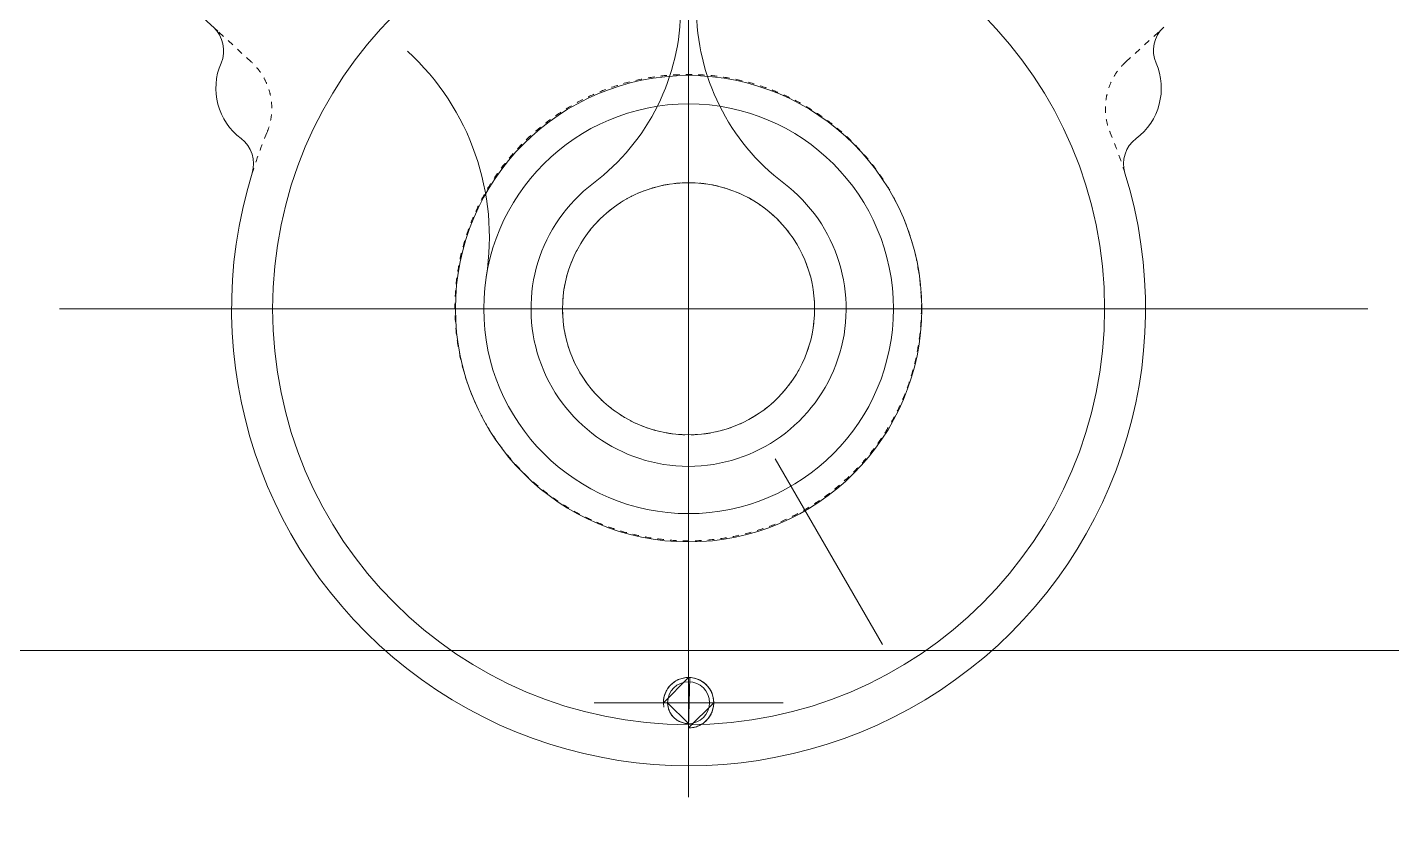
# Model space of a CAD drawing. Header units: millimetres. Extents: x 2 to 671028, y -1 to 511258.
# Drawn here: x 107613 to 113111, y 402688 to 405938 of the extents above; entities that cross this region are included whole.
import ezdxf

# ---------------------------------------------------------------- set-up
doc = ezdxf.new("R2010")
doc.units = ezdxf.units.MM
doc.header["$LTSCALE"] = 25.4
for name, pattern in [('ACAD_ISO02W100', [15, 12, -3]), ('CENTER', [50.8, 31.75, -6.35, 6.35, -6.35]), ('点画线', [18, 12, -2, 2, -2]), ('虚线', [2, 1, -1])]:
    doc.linetypes.add(name, pattern=pattern)
for name, color, linetype, lineweight in [('CAXA1', 5, 'CENTER', 5), ('中心线层', 5, 'CENTER', 5), ('细实线层', 7, 'Continuous', 5), ('虚线层', 6, 'ACAD_ISO02W100', 5)]:
    doc.layers.add(name, color=color, linetype=linetype, lineweight=lineweight)

msp = doc.modelspace()

# ---------------------------------------------------------------- linework, layer by layer
at = {"color": 7, "lineweight": 5}
for p, q in [((109960.11, 404805.32), (109960.11, 404803.86)), ((114802.98, 403426.04), (88535.76, 403426.04)), ((110176.01, 403216.36), (110277.61, 403317.96)), ((110231.48, 403306.88), (110226.81, 403304.35)), ((110236.28, 403309.17), (110231.48, 403306.88)), ((110241.2, 403311.21), (110236.28, 403309.17)), ((110246.21, 403312.98), (110241.2, 403311.21)), ((110251.31, 403314.5), (110246.21, 403312.98)), ((110256.48, 403315.74), (110251.31, 403314.5)), ((110261.71, 403316.71), (110256.48, 403315.74)), ((110266.99, 403317.4), (110261.71, 403316.71)), ((110272.29, 403317.82), (110266.99, 403317.4)), ((110277.61, 403317.96), (110272.29, 403317.82)), ((110282.92, 403317.82), (110277.61, 403114.76)), ((110288.23, 403317.4), (110282.92, 403317.82)), ((110293.5, 403316.71), (110288.23, 403317.4)), ((110298.73, 403315.74), (110293.5, 403316.71)), ((110303.9, 403314.5), (110298.73, 403315.74)), ((110309, 403312.98), (110303.9, 403314.5)), ((110314.02, 403311.21), (110309, 403312.98)), ((110318.93, 403309.17), (110314.02, 403311.21)), ((110323.73, 403306.88), (110318.93, 403309.17)), ((110328.41, 403304.35), (110323.73, 403306.88)), ((110182.75, 403252.77), (110180.98, 403247.75)), ((110184.79, 403257.68), (110182.75, 403252.77)), ((110187.08, 403262.48), (110184.79, 403257.68)), ((110189.62, 403267.16), (110187.08, 403262.48)), ((110192.4, 403271.69), (110189.62, 403267.16)), ((110195.41, 403276.08), (110192.4, 403271.69)), ((110198.65, 403280.3), (110195.41, 403276.08)), ((110202.1, 403284.34), (110198.65, 403280.3)), ((110205.76, 403288.2), (110202.1, 403284.34)), ((110209.62, 403291.86), (110205.76, 403288.2)), ((110213.67, 403295.32), (110209.62, 403291.86)), ((110217.89, 403298.55), (110213.67, 403295.32)), ((110222.27, 403301.57), (110217.89, 403298.55)), ((110226.81, 403304.35), (110222.27, 403301.57)), ((110332.94, 403301.57), (110328.41, 403304.35)), ((110337.32, 403298.55), (110332.94, 403301.57)), ((110341.54, 403295.32), (110337.32, 403298.55)), ((110345.59, 403291.86), (110341.54, 403295.32)), ((110349.45, 403288.2), (110345.59, 403291.86)), ((110353.11, 403284.34), (110349.45, 403288.2)), ((110356.56, 403280.3), (110353.11, 403284.34)), ((110359.8, 403276.08), (110356.56, 403280.3)), ((110362.81, 403271.69), (110359.8, 403276.08)), ((110365.59, 403267.16), (110362.81, 403271.69)), ((110368.13, 403262.48), (110365.59, 403267.16)), ((110370.42, 403257.68), (110368.13, 403262.48)), ((110372.46, 403252.77), (110370.42, 403257.68)), ((110374.23, 403247.75), (110372.46, 403252.77)), ((110176.14, 403221.67), (110176.01, 403216.36)), ((110193.19, 403216.36), (110176.01, 403216.36)), ((110176.01, 403216.36), (110379.21, 403216.36)), ((110176.56, 403226.98), (110176.14, 403221.67)), ((110177.26, 403232.25), (110176.56, 403226.98)), ((110178.23, 403237.48), (110177.26, 403232.25)), ((110179.47, 403242.65), (110178.23, 403237.48)), ((110180.98, 403247.75), (110179.47, 403242.65)), ((110277.61, 403131.94), (110193.19, 403216.36)), ((110193.19, 403216.36), (110193.31, 403211.94)), ((110277.61, 403131.94), (110193.19, 403216.36)), ((110193.31, 403211.94), (110193.65, 403207.53)), ((110193.65, 403207.53), (110194.23, 403203.15)), ((110194.23, 403203.15), (110195.04, 403198.81)), ((110195.04, 403198.81), (110196.07, 403194.51)), ((110379.21, 403216.36), (110277.61, 403114.76)), ((110375.74, 403242.65), (110374.23, 403247.75)), ((110376.99, 403237.48), (110375.74, 403242.65)), ((110377.95, 403232.25), (110376.99, 403237.48)), ((110376.99, 403195.23), (110377.95, 403200.46)), ((110378.65, 403226.98), (110377.95, 403232.25)), ((110377.95, 403200.46), (110378.65, 403205.74)), ((110379.07, 403221.67), (110378.65, 403226.98)), ((110378.65, 403205.74), (110379.07, 403211.04)), ((110379.21, 403216.36), (110379.07, 403221.67)), ((110379.07, 403211.04), (110379.21, 403216.36)), ((110196.07, 403194.51), (110197.32, 403190.27)), ((110197.32, 403190.27), (110198.8, 403186.11)), ((110198.8, 403186.11), (110200.49, 403182.02)), ((110200.49, 403182.02), (110202.39, 403178.03)), ((110202.39, 403178.03), (110204.5, 403174.15)), ((110204.5, 403174.15), (110206.81, 403170.38)), ((110206.81, 403170.38), (110209.31, 403166.74)), ((110209.31, 403166.74), (110212, 403163.23)), ((110212, 403163.23), (110214.87, 403159.87)), ((110214.87, 403159.87), (110217.92, 403156.67)), ((110217.92, 403156.67), (110221.12, 403153.62)), ((110221.12, 403153.62), (110224.48, 403150.75)), ((110224.48, 403150.75), (110227.99, 403148.06)), ((110227.99, 403148.06), (110231.63, 403145.56)), ((110231.63, 403145.56), (110235.4, 403143.25)), ((110235.4, 403143.25), (110239.28, 403141.14)), ((110239.28, 403141.14), (110243.27, 403139.24)), ((110341.54, 403137.4), (110345.59, 403140.85)), ((110345.59, 403140.85), (110349.45, 403144.52)), ((110349.45, 403144.52), (110353.11, 403148.37)), ((110353.11, 403148.37), (110356.56, 403152.42)), ((110356.56, 403152.42), (110359.8, 403156.64)), ((110359.8, 403156.64), (110362.81, 403161.02)), ((110362.81, 403161.02), (110365.59, 403165.56)), ((110365.59, 403165.56), (110368.13, 403170.23)), ((110368.13, 403170.23), (110370.42, 403175.03)), ((110370.42, 403175.03), (110372.46, 403179.95)), ((110372.46, 403179.95), (110374.23, 403184.96)), ((110374.23, 403184.96), (110375.74, 403190.06)), ((110375.74, 403190.06), (110376.99, 403195.23)), ((110243.27, 403139.24), (110247.35, 403137.55)), ((110247.35, 403137.55), (110251.52, 403136.07)), ((110251.52, 403136.07), (110255.76, 403134.82)), ((110255.76, 403134.82), (110260.05, 403133.79)), ((110260.05, 403133.79), (110264.4, 403132.98)), ((110264.4, 403132.98), (110268.78, 403132.41)), ((110268.78, 403132.41), (110273.19, 403132.06)), ((110273.19, 403132.06), (110277.61, 403131.94)), ((110277.61, 403114.76), (110277.61, 403131.94)), ((110277.61, 403114.76), (110282.92, 403114.9)), ((110282.92, 403114.9), (110288.23, 403115.31)), ((110288.23, 403115.31), (110293.5, 403116.01)), ((110293.5, 403116.01), (110298.73, 403116.98)), ((110298.73, 403116.98), (110303.9, 403118.22)), ((110303.9, 403118.22), (110309, 403119.73)), ((110309, 403119.73), (110314.02, 403121.51)), ((110314.02, 403121.51), (110318.93, 403123.54)), ((110318.93, 403123.54), (110323.73, 403125.83)), ((110323.73, 403125.83), (110328.41, 403128.37)), ((110328.41, 403128.37), (110332.94, 403131.15)), ((110332.94, 403131.15), (110337.32, 403134.16)), ((110337.32, 403134.16), (110341.54, 403137.4))]:
    msp.add_line(p, q, dxfattribs=at)
for centre, radius in [((110277.61, 404803.86), 1676.4), ((110277.61, 404803.86), 939.8), ((110277.61, 404803.86), 508), ((110277.61, 403216.36), 84.41), ((101669.37, 393069.67), 9811.04)]:
    msp.add_circle(centre, radius, dxfattribs=at)
for centre, radius, start, end in [((101675.99, 399420.56), 14795.5, 301.355793, 238.585014), ((101662.52, 399420.56), 13868.4, 303.508424, 236.55604), ((109356.86, 406018.27), 889, 307.1689, 0), ((111198.36, 406018.27), 889, 180, 232.8311), ((108626.61, 405692.86), 254, 156.53158, 233.0974), ((111928.61, 405692.86), 254, 306.9026, 23.46842), ((111928.61, 405692.86), 254, 306.9026, 23.46838), ((110277.61, 404803.86), 1841.5, 162.73206, 17.26794), ((110277.61, 404803.86), 635, 127.1689, 52.8311)]:
    msp.add_arc(centre, radius, start, end, dxfattribs=at)
msp.add_open_spline([(112198.54, 409943.18), (111307.25, 410897.4), (109271.06, 412607.28), (105648.39, 414323.43), (101648.95, 415013.23), (97577.24, 414596.34), (93714.41, 413143.87), (90329.11, 410718.76), (87667.7, 407468.21), (85926.41, 403609.88), (85198.88, 399395.79), (85693.17, 395116.68), (87239.87, 391073.05), (89811.1, 387548.46), (93226.13, 384790.06), (97266.86, 383002.31), (101660.41, 382303.54), (106112, 382788.56), (110316.2, 384409.21), (113975.45, 387087.71), (116841.92, 390638.1), (118700.96, 394836.93), (119165.43, 397877.96), (119207.73, 399400.36)], degree=3, knots=[0, 0, 0, 0, 6187.6660257, 12450.3554582, 18783.7763803, 25175.5539804, 31622.0656792, 38124.7135948, 44683.2378582, 51298.5509218, 57973.8707278, 64697.0192939, 71462.7486572, 78273.5017955, 85129.2788968, 92030.0801453, 98977.2858434, 105969.7011519, 113006.6229991, 120087.9511857, 127214.4959448, 134386.4928487, 141603.6632662, 141603.6632662, 141603.6632662, 141603.6632662], dxfattribs=at)
at = {"layer": 'CAXA1', "linetype": 'CENTER', "lineweight": 5, "ltscale": 3}
for p, q in [((110277.61, 409800.63), (110277.61, 402835.36)), ((110277.61, 408942.96), (110277.61, 402835.36)), ((110277.61, 406884.27), (110277.61, 403978.36)), ((110277.61, 406773.41), (110277.61, 403356.22)), ((110277.61, 403051.26), (110277.61, 406556.46)), ((110277.61, 403787.86), (110277.61, 405819.86)), ((107742.71, 404803.86), (113014.7, 404803.86)), ((107742.71, 404803.86), (113014.7, 404803.86)), ((112256.16, 404803.86), (108336.95, 404803.86)), ((108525.01, 404803.86), (112030.21, 404803.86)), ((111103.11, 404803.86), (109452.11, 404803.86)), ((111839.71, 404803.86), (111255.51, 404803.86)), ((110626.87, 404198.92), (111058.66, 403451.04)), ((110277.61, 403597.36), (110277.61, 402835.36)), ((110658.61, 403216.36), (109896.61, 403216.36))]:
    msp.add_line(p, q, dxfattribs=at)
for radius in [14351, 13716]:
    msp.add_circle((101675.99, 399420.56), radius, dxfattribs=at)
at = {"layer": '中心线层', "color": 7, "linetype": '点画线', "lineweight": 5}
for p, q in [((110277.61, 403038.56), (110277.61, 403394.16)), ((110099.81, 403216.36), (110455.41, 403216.36))]:
    msp.add_line(p, q, dxfattribs=at)
at = {"layer": '细实线层', "color": 7, "linetype": 'Continuous', "lineweight": 5}
msp.add_line((108380.54, 405922.17), (108165.03, 406119.38), dxfattribs=at)
msp.add_circle((110277.61, 404803.86), 825.5, dxfattribs=at)
for centre, radius, start, end in [((108277.12, 405844.59), 127, 336.53172, 47.49995), ((112278.09, 405844.59), 127, 132.50005, 203.46828), ((108458.85, 405092.4), 1016, 350.98538, 47.5), ((108397.83, 405388.19), 127, 342.73206, 53.0974), ((112157.38, 405388.19), 127, 126.9026, 197.26794), ((112157.38, 405388.19), 127, 126.9026, 197.26794)]:
    msp.add_arc(centre, radius, start, end, dxfattribs=at)
at = {"layer": '细实线层', "color": 7, "lineweight": 5}
msp.add_arc((110277.61, 403216.36), 101.6, 270, 190, dxfattribs=at)
at = {"layer": '虚线层', "color": 7, "linetype": '虚线', "lineweight": 5}
for p, q in [((108515.42, 405798.75), (108380.54, 405922.17)), ((112039.79, 405798.75), (112174.67, 405922.17))]:
    msp.add_line(p, q, dxfattribs=at)
for centre, radius in [((110275.96, 404808.38), 939.8), ((110277.61, 404803.86), 508)]:
    msp.add_circle(centre, radius, dxfattribs=at)
for centre, radius, start, end in [((108343.94, 405611.36), 254, 337.33443, 47.53833), ((112211.27, 405611.36), 254, 132.46167, 202.66557), ((110277.61, 404803.86), 1841.5, 157.33443, 162.73206), ((110277.61, 404803.86), 1841.5, 17.26794, 22.66557)]:
    msp.add_arc(centre, radius, start, end, dxfattribs=at)

doc.saveas('drawing.dxf')
